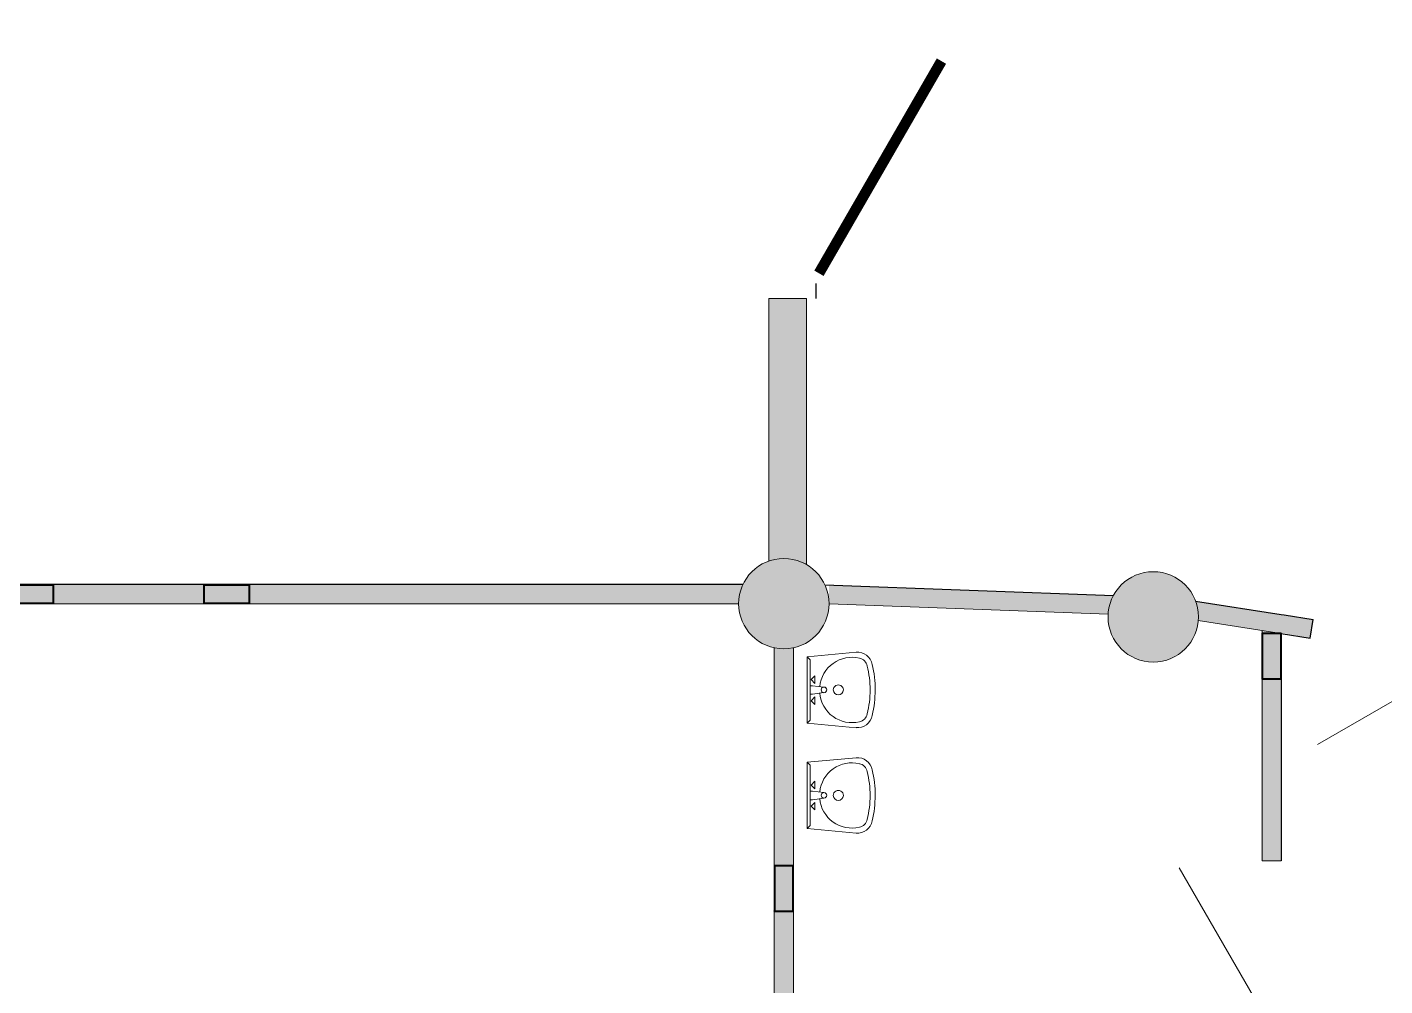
# Model space of a CAD drawing. Header units: millimetres. Extents: x 72919 to 485785, y -53256 to 338519.
# Drawn here: x 331562 to 340575, y 206768 to 213132 of the extents above; entities that cross this region are included whole.
import ezdxf

# ---------------------------------------------------------------- set-up
doc = ezdxf.new("R2010")
doc.units = ezdxf.units.MM
doc.linetypes.add('CONTI', pattern=[0])
for name, color, linetype, lineweight in [('door', 177, 'Continuous', 9), ('equipments', 137, 'CONTI', 20), ('wall', 5, 'Continuous', 40)]:
    doc.layers.add(name, color=color, linetype=linetype, lineweight=lineweight)

# ---------------------------------------------------------------- blocks, each defined once
blk = doc.blocks.new('оааоапо')
at = {"lineweight": 5}
for p, q in [((641168.4, -527830.3), (641138.4, -528154)), ((641608.9, -527830.3), (641168.4, -527830.3)), ((641188.7, -527849), (641168.4, -527830.3)), ((641588.6, -527849), (641608.9, -527830.3)), ((641608.9, -527830.3), (641638.9, -528154)), ((641360.4, -527849), (641188.7, -527849)), ((641292.2, -527880.1), (641317.2, -527855)), ((641292.2, -527880.1), (641342.3, -527880.1)), ((641342.3, -527880.1), (641317.2, -527855)), ((641360.4, -527849), (641360.4, -527864)), ((641388.7, -527849), (641360.4, -527849)), ((641360.4, -527864), (641370.8, -527940.7)), ((641388.7, -527849), (641417, -527849)), ((641417, -527864), (641407.9, -527940.7)), ((641417, -527849), (641588.6, -527849)), ((641417, -527849), (641417, -527864)), ((641432.4, -527880.1), (641457.4, -527855)), ((641482.5, -527880.1), (641432.4, -527880.1)), ((641482.5, -527880.1), (641457.4, -527855))]:
    blk.add_line(p, q, dxfattribs=at)
blk.add_circle((641389.3, -527940.7), 18.6, dxfattribs=at)
for centre, radius, start, end in [((641385.4, -528125.8), 213.5, 94.88661, 193.56367), ((641392, -528125.7), 213.4, 346.42063, 84.84298), ((641388.7, -528036.1), 33.3, 90, 270), ((641388.7, -528036.1), 33.3, 270, 90), ((641238, -528162.9), 100, 174.86693, 259.44951), ((641241.8, -528164), 65, 190.47097, 259.31551), ((641535.5, -528164), 65, 280.68449, 349.52903), ((641539.3, -528162.9), 100, 280.55049, 5.13307), ((641388.8, -527540.8), 740, 256.79373, 269.99205), ((641391.5, -527556.5), 690.6, 256.45747, 269.76436), ((641385.8, -527556.5), 690.6, 270.23564, 283.54253), ((641388.6, -527540.8), 740, 270.00795, 283.20627)]:
    blk.add_arc(centre, radius, start, end, dxfattribs=at)
blk = doc.blocks.new('сердечник для 125')
at = {"lineweight": 40, "ltscale": 200, "true_color": 0x000000}
h = blk.add_hatch(color=18, dxfattribs=at)
h.dxf.hatch_style = 1
h.paths.add_polyline_path([(-779283.3, 728682.7), (-779583.3, 728682.7), (-779583.3, 728557.7), (-779283.3, 728557.7)])
at = {"color": 18, "lineweight": 40, "true_color": 0x000000}
blk.add_lwpolyline([(-779283.3, 728682.7), (-779583.3, 728682.7), (-779583.3, 728557.7), (-779283.3, 728557.7)], close=True, dxfattribs=at)
at = {"ltscale": 0.740741}
for points in [[(-779408.4, 728682.4), (-779408.4, 728682.9)], [(-779283.3, 728557.9), (-779283.4, 728557.9)]]:
    blk.add_lwpolyline(points, dxfattribs=at)

msp = doc.modelspace()

# ---------------------------------------------------------------- hatches: boundary and pattern name
at = {"ltscale": 500, "true_color": 0x000000}
h = msp.add_hatch(color=18, dxfattribs=at)
h.dxf.hatch_style = 1
edge = h.paths.add_edge_path()
edge.add_line((336485.43379, 211329.99944), (336735.43379, 211329.99944))
edge.add_line((336735.43379, 211329.99944), (336735.43379, 210949.99944))
edge.add_line((336735.43379, 210949.99944), (336735.43379, 209564.80706))
edge.add_arc((336585.43379, 209304.99944), 300, 60, 109.471220634)
edge.add_line((336485.43379, 209587.84216), (336485.43379, 210949.99944))
edge.add_line((336485.43379, 210949.99944), (336485.43379, 211329.99944))
h = msp.add_hatch(color=18, dxfattribs=at)
h.dxf.hatch_style = 1
edge = h.paths.add_edge_path()
edge.add_arc((336585.43379, 209304.99944), 300, 0, 360)
h = msp.add_hatch(color=18, dxfattribs=at)
h.dxf.hatch_style = 1
edge = h.paths.add_edge_path()
edge.add_arc((339037.88751, 209217.48255), 300, 0, 360)
h = msp.add_hatch(color=18, dxfattribs=at)
h.dxf.hatch_style = 1
h.paths.add_polyline_path([(331735.6879, 209432.16442), (331735.68792, 209307.14809), (336316.4272, 209306.38411), (336316.42718, 209431.36804)])
at = {"layer": 'wall', "lineweight": 18, "ltscale": 0.007407, "true_color": 0x000000}
h = msp.add_hatch(color=18, dxfattribs=at)
h.dxf.hatch_style = 1
h.paths.add_polyline_path([(338773.97664, 209360.13965), (336885.43369, 209429.99944), (336885.43379, 209304.99944), (338738.48247, 209236.36692)])
h = msp.add_hatch(color=18, dxfattribs=at)
h.dxf.hatch_style = 1
h.paths.add_polyline_path([(339755.53006, 209127.42455), (339336.83418, 209192.36497), (339319.23423, 209321.61718), (340099.69141, 209199.9767), (340080.44156, 209076.46782), (339880.51743, 209113.66761), (339880.50479, 207598.5323), (339755.50479, 207598.53466)])
h = msp.add_hatch(color=18, dxfattribs=at)
h.dxf.hatch_style = 1
h.paths.add_polyline_path([(336523.64783, 209011.75078), (336523.21487, 205260.79083), (336648.21487, 205260.77513), (336648.64783, 209011.73508)])

# ---------------------------------------------------------------- linework, layer by layer
at = {"linetype": 'Continuous'}
msp.add_line((336800.43379, 211329.99944), (336800.42899, 211429.60478), dxfattribs=at)
at = {"color": 18, "ltscale": 500, "true_color": 0x000000}
for p, q in [((336312.81238, 209431.42908), (331435.3708, 209431.33682)), ((340080.44156, 209076.46782), (340099.69141, 209199.9767)), ((339886.79664, 209106.64892), (339886.79664, 207598.53457))]:
    msp.add_line(p, q, dxfattribs=at)
for points in [[(415650.43379, 180914.99944, 0.4142135624), (336810.43379, 259754.99944), (221610.43379, 259754.99944, 0.4142135624), (142770.43379, 180914.99944), (142770.43379, 104414.99944, 0.4142135624), (221610.43379, 25574.99944), (336810.43379, 25574.99944, 0.4142135624), (415650.43379, 104414.99944)], [(414950.43379, 180914.99944, 0.4142135624), (336810.43379, 259054.99944), (221610.43379, 259054.99944, 0.4142135624), (143470.43379, 180914.99944), (143470.43379, 104414.99944, 0.4142135624), (221610.43379, 26274.99944), (336810.43379, 26274.99944, 0.4142135624), (414950.43379, 104414.99944)]]:
    msp.add_lwpolyline(points, format="xyb", close=True, dxfattribs=at)
at = {"linetype": 'Continuous', "const_width": 71.14667, "flags": 128}
msp.add_lwpolyline([(337631.72297, 212906.86199), (336818.54628, 211498.40603)], dxfattribs=at)
at = {"color": 18, "ltscale": 500, "true_color": 0x000000}
for points in [[(336858.25908, 209430.99082), (338773.97664, 209360.13965)], [(339319.23423, 209321.61718), (339886.79664, 209233.15805)], [(339886.79664, 209233.15805), (339906.04649, 209230.15781)], [(339906.04649, 209230.15781), (340099.69141, 209199.9767)], [(339886.79664, 209106.64892), (340080.44156, 209076.46782)]]:
    msp.add_lwpolyline(points, dxfattribs=at)
at = {"layer": 'door', "linetype": 'ByBlock', "ltscale": 100}
for p, q in [((341080.44156, 208920.60983), (340127.81362, 208370.60983)), ((339210.44156, 207551.16251), (339760.44156, 206598.53457))]:
    msp.add_line(p, q, dxfattribs=at)
at = {"layer": 'wall', "color": 18, "lineweight": 18, "ltscale": 0.007407, "true_color": 0x000000}
for p, q in [((336285.4378, 209304.99944), (331435.37319, 209304.99944)), ((339760.41266, 209126.34688), (339760.44156, 207598.53457)), ((336522.17919, 209012.96699), (336522.31279, 201949.74699)), ((336648.56102, 209012.93889), (336648.56102, 201949.7463)), ((339760.44156, 207598.53457), (339886.79664, 207598.53457))]:
    msp.add_line(p, q, dxfattribs=at)
for points in [[(336735.43379, 209564.80706), (336735.43379, 210949.99944), (336735.43379, 210949.99944), (336735.43379, 211329.99944), (336485.43379, 211329.99944), (336485.43379, 210949.99944), (336485.43379, 210949.99944), (336485.43379, 209587.84216)], [(336885.43239, 209304.90038), (338738.48247, 209236.36692)], [(339336.83418, 209192.36497), (339886.79664, 209106.64892)]]:
    msp.add_lwpolyline(points, dxfattribs=at)
for centre in [(336585.43379, 209304.99944), (339037.88751, 209217.48255)]:
    msp.add_circle(centre, 300, dxfattribs=at)

# ---------------------------------------------------------------- block references
at = {"layer": 'equipments', "extrusion": (1.18972e-19, 6.86778e-20, -1), "xscale": -1, "zscale": -1, "rotation": 270.0021425182873}
for p in [(191112.90082, -432636.66588), (191112.90082, -433336.66588)]:
    msp.add_blockref('оааоапо', p, dxfattribs=at)
at = {"layer": 'wall', "color": 18, "lineweight": 18, "ltscale": 0.007407, "true_color": 0x000000, "xscale": -1}
for p in [(-447847.63471, -519252.31756), (-446546.64189, -519252.31756)]:
    msp.add_blockref('сердечник для 125', p, dxfattribs=at)
at = {"layer": 'wall', "color": 18, "lineweight": 18, "ltscale": 0.007407, "true_color": 0x000000, "rotation": 270}
for p in [(-388795.87952, -570476.67255), (-392034.96095, -572018.39228)]:
    msp.add_blockref('сердечник для 125', p, dxfattribs=at)

doc.saveas('drawing.dxf')
